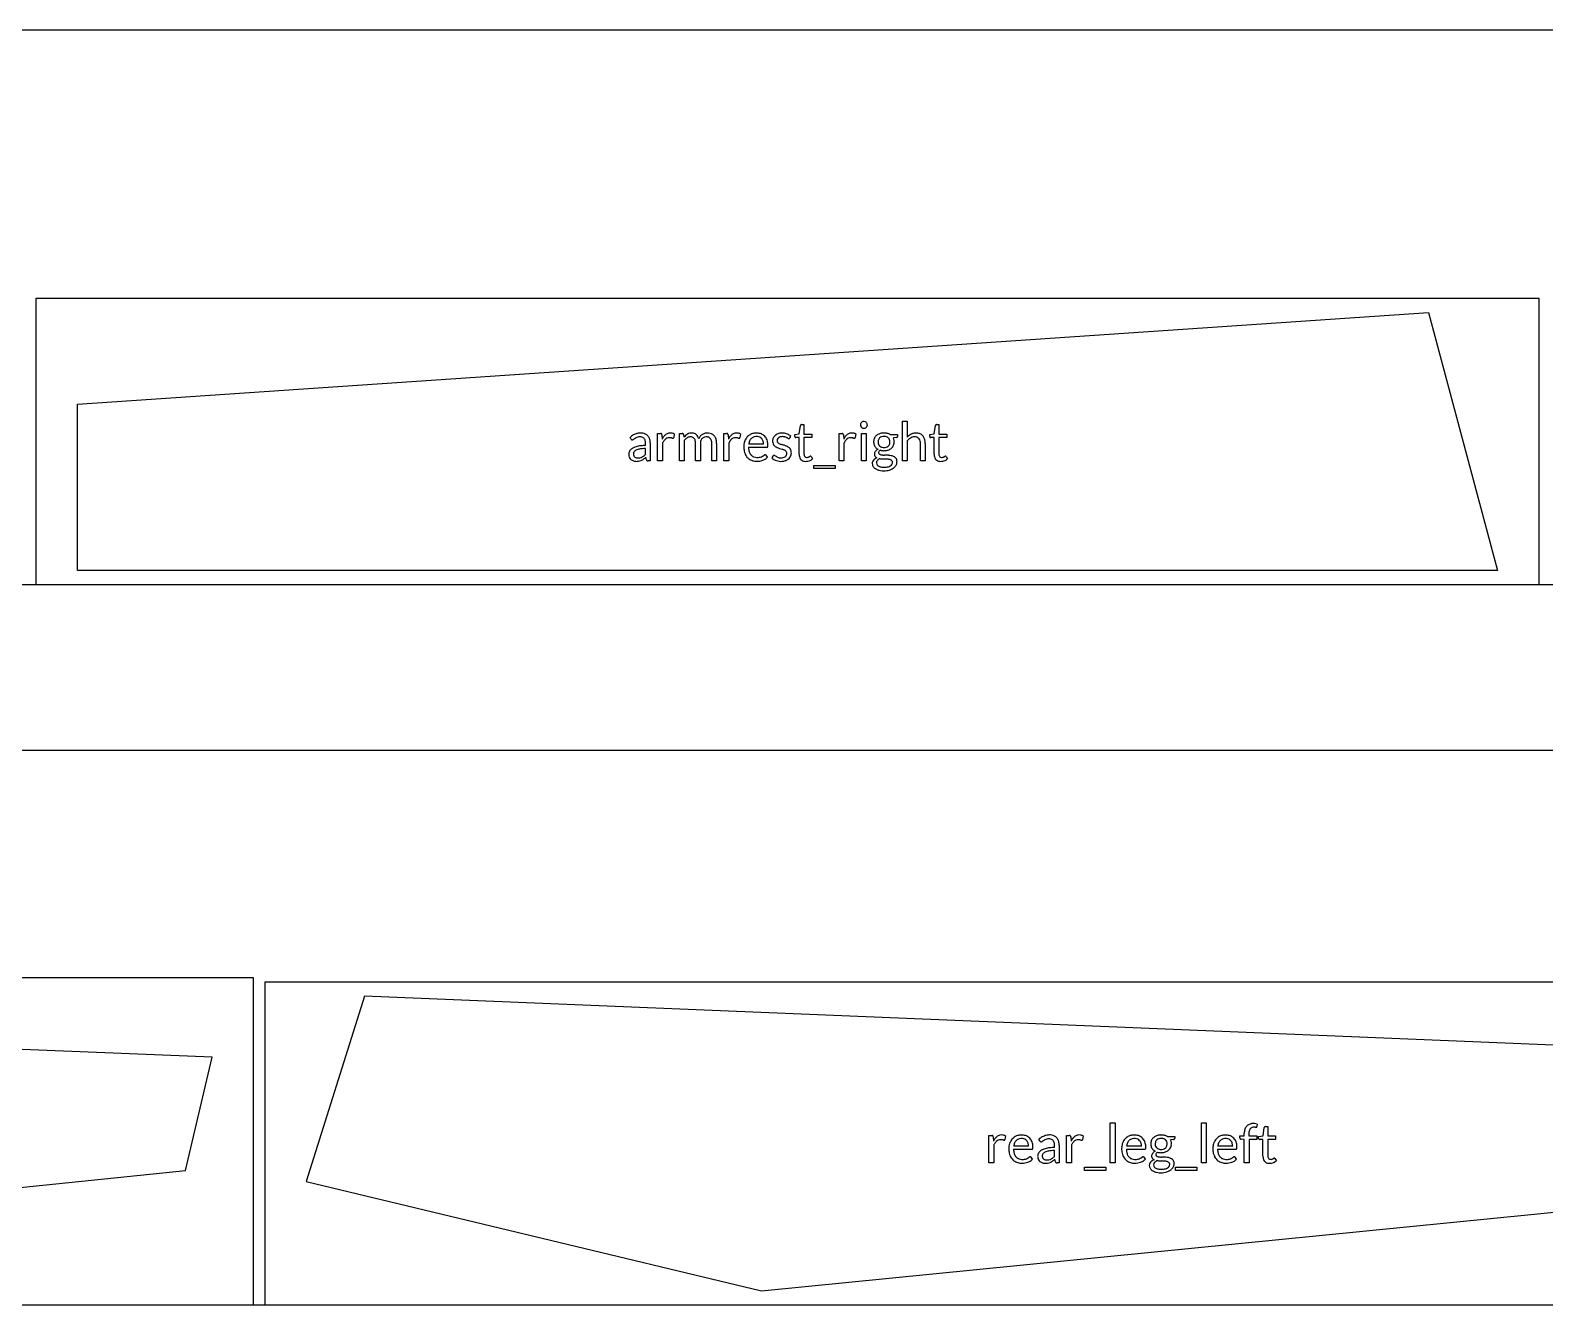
# Model space of a CAD drawing. Header units: millimetres. Extents: x 0 to 2400, y 0 to 460.
# Drawn here: x 1174 to 1721, y 0 to 460 of the extents above; entities that cross this region are included whole.
import ezdxf

# ---------------------------------------------------------------- set-up
doc = ezdxf.new("R2010")
doc.units = ezdxf.units.MM
for name, color, linetype in [('BLANK', 7, 'Continuous'), ('LABEL', 7, 'Continuous'), ('OUTLINE', 7, 'Continuous'), ('PLANK', 7, 'Continuous')]:
    doc.layers.add(name, color=color, linetype=linetype)

msp = doc.modelspace()

# ---------------------------------------------------------------- linework, layer by layer
at = {"layer": 'BLANK'}
for p, q in [((1176.15, 363.14), (1176.15, 260)), ((1718.75, 363.14), (1176.15, 363.14)), ((1718.75, 260), (1718.75, 363.14)), ((1176.15, 260), (1718.75, 260)), ((1254.77, 118.03), (629.38, 118.03)), ((1254.77, 0), (1254.77, 118.03)), ((1258.77, 116.4), (1258.77, 0)), ((1884.32, 116.4), (1258.77, 116.4)), ((629.38, 0), (1254.77, 0)), ((1258.77, 0), (1884.32, 0))]:
    msp.add_line(p, q, dxfattribs=at)
at = {"layer": 'LABEL'}
for p, q in [((1451.71, 314.29), (1452.11, 317.35)), ((1452.52, 317.68), (1453.39, 317.68)), ((1453.39, 317.68), (1453.39, 314.27)), ((1488.94, 304.57), (1488.94, 318.96)), ((1488.94, 318.96), (1490.68, 318.96)), ((1490.68, 318.96), (1490.68, 313.14)), ((1500.43, 314.29), (1500.83, 317.35)), ((1501.23, 317.68), (1502.11, 317.68)), ((1502.11, 317.68), (1502.11, 314.27)), ((1390.94, 312.51), (1390.62, 313.07)), ((1400.58, 304.57), (1400.58, 314.47)), ((1400.58, 314.47), (1401.58, 314.47)), ((1402.11, 313.99), (1402.23, 312.44)), ((1406.6, 314.29), (1406.37, 312.99)), ((1408.45, 304.57), (1408.45, 314.47)), ((1408.45, 314.47), (1409.49, 314.47)), ((1409.96, 314.11), (1410.09, 313.09)), ((1410.19, 311.95), (1410.19, 304.57)), ((1424.5, 304.57), (1424.5, 314.47)), ((1424.5, 314.47), (1425.49, 314.47)), ((1426.03, 313.99), (1426.15, 312.44)), ((1430.51, 314.29), (1430.29, 312.99)), ((1448.28, 312.84), (1448.67, 313.47)), ((1450.09, 314.09), (1451.71, 314.29)), ((1450.09, 313.39), (1450.09, 314.09)), ((1451.66, 313.01), (1450.46, 313.01)), ((1451.66, 306.95), (1451.66, 313.01)), ((1453.39, 314.27), (1456.23, 314.27)), ((1456.23, 313.01), (1453.39, 313.01)), ((1453.39, 313.01), (1453.39, 307.07)), ((1456.23, 314.27), (1456.23, 313.01)), ((1466.08, 304.57), (1466.08, 314.47)), ((1466.08, 314.47), (1467.07, 314.47)), ((1467.61, 313.99), (1467.73, 312.44)), ((1472.09, 314.29), (1471.87, 312.99)), ((1474.15, 304.57), (1474.15, 314.47)), ((1474.15, 314.47), (1475.88, 314.47)), ((1475.88, 314.47), (1475.88, 304.57)), ((1484.51, 314.08), (1487.2, 314.08)), ((1486.79, 313.02), (1485.66, 312.86)), ((1487.2, 314.08), (1487.2, 313.43)), ((1490.68, 311.86), (1490.68, 304.57)), ((1498.8, 314.09), (1500.43, 314.29)), ((1498.8, 313.39), (1498.8, 314.09)), ((1500.37, 313.01), (1499.18, 313.01)), ((1500.37, 306.95), (1500.37, 313.01)), ((1502.11, 314.27), (1504.94, 314.27)), ((1504.94, 313.01), (1502.11, 313.01)), ((1502.11, 313.01), (1502.11, 307.07)), ((1504.94, 314.27), (1504.94, 313.01)), ((1396.23, 310.13), (1396.23, 310.9)), ((1396.23, 306.96), (1396.23, 309.03)), ((1397.94, 310.9), (1397.94, 304.57)), ((1402.32, 310.87), (1402.32, 304.57)), ((1414.28, 304.57), (1414.28, 310.87)), ((1416.02, 310.87), (1416.02, 304.57)), ((1420.13, 304.57), (1420.13, 310.87)), ((1421.87, 310.87), (1421.87, 304.57)), ((1426.23, 310.87), (1426.23, 304.57)), ((1433.39, 309.51), (1439.97, 309.51)), ((1438.83, 310.6), (1433.44, 310.6)), ((1440.26, 305.96), (1439.78, 306.59)), ((1442.2, 306.28), (1441.79, 305.62)), ((1455.97, 306.14), (1456.48, 305.31)), ((1467.81, 310.87), (1467.81, 304.57)), ((1495.43, 304.57), (1495.43, 310.87)), ((1497.17, 310.87), (1497.17, 304.57)), ((1504.69, 306.14), (1505.19, 305.31)), ((1396.55, 304.98), (1396.36, 305.9)), ((1397.94, 304.57), (1397.17, 304.57)), ((1402.32, 304.57), (1400.58, 304.57)), ((1410.19, 304.57), (1408.45, 304.57)), ((1416.02, 304.57), (1414.28, 304.57)), ((1421.87, 304.57), (1420.13, 304.57)), ((1426.23, 304.57), (1424.5, 304.57)), ((1456.95, 301.79), (1456.95, 302.96)), ((1456.95, 302.96), (1464.65, 302.96)), ((1464.65, 301.79), (1456.95, 301.79)), ((1464.65, 302.96), (1464.65, 301.79)), ((1467.81, 304.57), (1466.08, 304.57)), ((1475.88, 304.57), (1474.15, 304.57)), ((1490.68, 304.57), (1488.94, 304.57)), ((1497.17, 304.57), (1495.43, 304.57)), ((1520.16, 51.2), (1520.16, 61.1)), ((1520.16, 61.1), (1521.15, 61.1)), ((1521.69, 60.62), (1521.81, 59.07)), ((1526.18, 60.92), (1525.95, 59.62)), ((1548.18, 51.2), (1548.18, 61.1)), ((1548.18, 61.1), (1549.17, 61.1)), ((1549.71, 60.62), (1549.83, 59.07)), ((1554.2, 60.92), (1553.97, 59.62)), ((1563.95, 51.2), (1563.95, 65.59)), ((1563.95, 65.59), (1565.68, 65.59)), ((1565.68, 65.59), (1565.68, 51.2)), ((1584.55, 60.7), (1587.24, 60.7)), ((1587.24, 60.7), (1587.24, 60.06)), ((1596.87, 51.2), (1596.87, 65.59)), ((1596.87, 65.59), (1598.61, 65.59)), ((1598.61, 65.59), (1598.61, 51.2)), ((1610.74, 60.19), (1610.74, 60.9)), ((1610.74, 60.9), (1612.31, 60.9)), ((1612.31, 60.9), (1612.31, 61.86)), ((1614, 61.81), (1614, 60.9)), ((1614, 60.9), (1616.86, 60.9)), ((1616.29, 64.07), (1615.99, 64.07)), ((1616.86, 60.9), (1616.86, 59.64)), ((1616.94, 65.21), (1616.9, 64.34)), ((1617.5, 60.71), (1619.12, 60.92)), ((1617.5, 60.02), (1617.5, 60.71)), ((1619.12, 60.92), (1619.53, 63.98)), ((1619.93, 64.31), (1620.81, 64.31)), ((1620.81, 64.31), (1620.81, 60.9)), ((1620.81, 60.9), (1623.64, 60.9)), ((1623.64, 60.9), (1623.64, 59.64)), ((1521.9, 57.5), (1521.9, 51.2)), ((1529.05, 56.14), (1535.63, 56.14)), ((1534.49, 57.23), (1529.11, 57.23)), ((1538.53, 59.14), (1538.22, 59.7)), ((1543.83, 56.76), (1543.83, 57.53)), ((1543.83, 53.59), (1543.83, 55.65)), ((1545.54, 57.53), (1545.54, 51.2)), ((1549.92, 57.5), (1549.92, 51.2)), ((1569.77, 56.14), (1576.35, 56.14)), ((1575.21, 57.23), (1569.83, 57.23)), ((1586.83, 59.65), (1585.7, 59.49)), ((1602.69, 56.14), (1609.28, 56.14)), ((1608.13, 57.23), (1602.75, 57.23)), ((1612.31, 59.61), (1611.21, 59.74)), ((1612.31, 51.2), (1612.31, 59.61)), ((1616.86, 59.64), (1614.05, 59.64)), ((1614.05, 59.64), (1614.05, 51.2)), ((1619.07, 59.64), (1617.87, 59.64)), ((1619.07, 53.58), (1619.07, 59.64)), ((1623.64, 59.64), (1620.81, 59.64)), ((1620.81, 59.64), (1620.81, 53.7)), ((1521.9, 51.2), (1520.16, 51.2)), ((1535.93, 52.59), (1535.44, 53.22)), ((1544.15, 51.61), (1543.96, 52.53)), ((1545.54, 51.2), (1544.77, 51.2)), ((1549.92, 51.2), (1548.18, 51.2)), ((1554.63, 48.41), (1554.63, 49.59)), ((1554.63, 49.59), (1562.32, 49.59)), ((1562.32, 49.59), (1562.32, 48.41)), ((1565.68, 51.2), (1563.95, 51.2)), ((1576.65, 52.59), (1576.16, 53.22)), ((1587.55, 48.41), (1587.55, 49.59)), ((1587.55, 49.59), (1595.25, 49.59)), ((1595.25, 49.59), (1595.25, 48.41)), ((1598.61, 51.2), (1596.87, 51.2)), ((1609.57, 52.59), (1609.08, 53.22)), ((1614.05, 51.2), (1612.31, 51.2)), ((1623.38, 52.77), (1623.89, 51.94)), ((1562.32, 48.41), (1554.63, 48.41)), ((1595.25, 48.41), (1587.55, 48.41))]:
    msp.add_line(p, q, dxfattribs=at)
for centre, radius, start, end in [((1452.49, 317.3), 0.38, 135.3799, 172.4054), ((1452.49, 317.3), 0.384, 98.7114, 135.3799), ((1452.51, 317.2), 0.485, 94.0039, 98.7114), ((1452.52, 317.11), 0.57, 90, 94.0039), ((1475, 317.58), 1.2, 162.7305, 197.3434), ((1475.07, 317.56), 1.28, 135.694, 162.7305), ((1475.06, 317.6), 1.27, 197.3434, 230.1944), ((1475.04, 317.59), 1.24, 107.7891, 135.694), ((1475.03, 317.63), 1.2, 61.2553, 107.7891), ((1474.98, 317.54), 1.3, 18.078, 61.2553), ((1475.11, 317.57), 1.16, 330.31, 0), ((1475.12, 317.58), 1.16, 8.8196, 18.078), ((1475.06, 317.57), 1.21, 360, 8.8196), ((1501.2, 317.3), 0.38, 135.3799, 172.4054), ((1501.21, 317.3), 0.384, 98.7114, 135.3799), ((1501.22, 317.2), 0.485, 94.0039, 98.7114), ((1501.23, 317.11), 0.57, 90, 94.0039), ((1394.89, 308.65), 6.14, 120.3343, 133.9584), ((1391.54, 312.86), 0.699, 209.7449, 222.6015), ((1391.57, 312.88), 0.733, 222.6015, 234.8658), ((1391.44, 312.71), 0.516, 234.8658, 279.3464), ((1391.38, 313.11), 0.924, 279.3464, 305.0738), ((1394.28, 309.69), 4.93, 103.4079, 120.3343), ((1397.82, 303.93), 10.29, 123.2486, 125.0738), ((1402.42, 296.92), 18.67, 122.2425, 123.2486), ((1394.42, 309.59), 3.69, 110.7727, 122.2425), ((1394.14, 310.34), 2.89, 96.1618, 110.7727), ((1394.43, 309.04), 5.6, 95.3375, 103.4079), ((1394.26, 309.24), 4, 85.982, 96.1618), ((1394.45, 308.82), 5.82, 87.5744, 95.3375), ((1394.41, 311.34), 1.89, 64.6152, 85.982), ((1394.53, 310.7), 3.94, 71.9055, 87.5744), ((1394.57, 311.69), 1.5, 40.5007, 64.6152), ((1394.29, 311.45), 1.87, 21.0375, 40.5007), ((1394.81, 311.56), 3.04, 51.7054, 71.9055), ((1393.6, 311.18), 2.62, 7.4379, 21.0375), ((1394.92, 311.7), 2.86, 31.3051, 51.7054), ((1394.21, 311.26), 3.7, 15.4632, 31.3051), ((1393.42, 311.05), 4.51, 6.8131, 15.4632), ((1392.21, 310.9), 5.74, 360, 6.8131), ((1401.58, 313.45), 1.01, 75.7093, 90), ((1401.75, 314.13), 0.314, 31.6608, 75.7093), ((1401.54, 314), 0.558, 15.0266, 31.6608), ((1400.71, 313.78), 1.42, 8.427, 15.0266), ((1407.33, 309.94), 5.68, 143.4406, 153.869), ((1406.18, 309.49), 4.09, 140.5057, 149.5807), ((1405.82, 311.07), 3.79, 127.875, 143.4406), ((1404.93, 310.52), 2.46, 125.4712, 140.5057), ((1405.15, 311.92), 2.71, 103.8603, 127.875), ((1404.7, 310.84), 2.08, 99.4881, 125.4712), ((1404.92, 309.56), 3.38, 83.3107, 99.4881), ((1405.24, 311.53), 3.11, 82.875, 103.8603), ((1405.12, 311.26), 1.66, 74.9428, 83.3107), ((1400.39, 293.69), 19.86, 74.2421, 74.9428), ((1405.32, 312.11), 2.53, 71.2325, 82.875), ((1406.54, 315.47), 2.77, 254.2421, 257.873), ((1406.06, 313.24), 0.492, 257.873, 278.1301), ((1405.31, 312.1), 2.54, 59.6209, 71.2325), ((1406.09, 313.02), 0.268, 278.1301, 316.7604), ((1406.01, 313.09), 0.382, 316.7604, 344.3578), ((1409.49, 313.91), 0.553, 65.3913, 90), ((1409.56, 314.06), 0.396, 31.4922, 65.3913), ((1409.45, 313.99), 0.517, 21.9699, 31.4922), ((1409.26, 313.92), 0.72, 15.124, 21.9699), ((1414.38, 309.6), 5.53, 132.3574, 140.9374), ((1413.61, 309.31), 4.31, 125.6751, 142.386), ((1413.85, 310.19), 4.74, 122.3376, 132.3574), ((1412.39, 311.01), 2.23, 93.9167, 125.6751), ((1412.74, 311.94), 2.67, 101.9763, 122.3376), ((1412.89, 311.24), 3.39, 85.8443, 101.9763), ((1412.41, 310.7), 2.54, 81.6843, 93.9167), ((1412.53, 311.5), 1.73, 63.8325, 81.6843), ((1412.94, 311.94), 2.69, 69.6627, 85.8443), ((1412.65, 311.74), 1.46, 39.3877, 63.8325), ((1412.33, 311.48), 1.87, 20.1969, 39.3877), ((1413.18, 312.58), 2, 48.0877, 69.6627), ((1411.52, 311.18), 2.74, 6.8993, 20.1969), ((1412.71, 312.05), 2.71, 29.3927, 48.0877), ((1411.73, 311.5), 3.83, 16.1013, 29.3927), ((1418.44, 311.41), 3.24, 140.7331, 159.1022), ((1418.28, 311.53), 3.04, 121.1593, 140.7331), ((1419.36, 310.87), 3.35, 168.0455, 180), ((1418.35, 311.09), 2.31, 150.7924, 168.0455), ((1418.02, 311.27), 1.94, 121.6876, 150.7924), ((1418.4, 311.35), 3.26, 100.7703, 121.1593), ((1418.13, 311.1), 2.13, 95.1643, 121.6876), ((1418.59, 310.34), 4.28, 85.1815, 100.7703), ((1418.17, 310.59), 2.65, 83.4084, 95.1643), ((1418.25, 311.24), 1.99, 67.8397, 83.4084), ((1418.65, 311.06), 3.56, 67.7615, 85.1815), ((1418.4, 311.63), 1.58, 42.6132, 67.8397), ((1418.18, 311.42), 1.88, 21.369, 42.6132), ((1417.5, 311.15), 2.61, 7.6169, 21.369), ((1418.97, 311.86), 2.7, 44.8831, 67.7615), ((1418.8, 311.69), 2.94, 20.736, 44.8831), ((1417.06, 311.03), 4.8, 5.8409, 20.736), ((1425.49, 313.45), 1.01, 75.7093, 90), ((1425.67, 314.13), 0.314, 31.6608, 75.7093), ((1425.46, 314), 0.558, 15.0266, 31.6608), ((1424.63, 313.78), 1.42, 8.427, 15.0266), ((1431.25, 309.94), 5.68, 143.4406, 153.869), ((1430.1, 309.49), 4.09, 140.5057, 149.5807), ((1429.73, 311.07), 3.79, 127.875, 143.4406), ((1428.84, 310.52), 2.46, 125.4712, 140.5057), ((1429.06, 311.92), 2.71, 103.8603, 127.875), ((1428.62, 310.84), 2.08, 99.4881, 125.4712), ((1428.83, 309.56), 3.38, 83.3107, 99.4881), ((1429.16, 311.53), 3.11, 82.875, 103.8603), ((1429.03, 311.26), 1.66, 74.9428, 83.3107), ((1424.31, 293.69), 19.86, 74.2421, 74.9428), ((1429.23, 312.11), 2.53, 71.2325, 82.875), ((1430.45, 315.47), 2.77, 254.2421, 257.873), ((1429.97, 313.24), 0.492, 257.873, 278.1301), ((1430, 313.02), 0.268, 278.1301, 316.7604), ((1429.23, 312.1), 2.54, 59.6209, 71.2325), ((1429.92, 313.09), 0.382, 316.7604, 344.3578), ((1437.1, 309.83), 5.43, 157.9284, 175.9299), ((1436.32, 310.15), 4.58, 139.6716, 157.9284), ((1435.96, 310.45), 4.12, 119.3829, 139.6716), ((1437.98, 309.98), 4.58, 157.2761, 172.2348), ((1436.23, 310.71), 2.68, 132.0485, 157.2761), ((1436.06, 310.28), 4.32, 103.1747, 119.3829), ((1436.01, 310.95), 2.36, 103.8142, 132.0485), ((1436.29, 309.3), 5.32, 90, 103.1747), ((1436.3, 309.79), 3.56, 84.9177, 103.8142), ((1436.29, 309.92), 4.7, 72.548, 90), ((1436.39, 310.78), 2.57, 65.0849, 84.9177), ((1436.57, 311.17), 2.13, 41.3478, 65.0849), ((1436.59, 310.9), 3.68, 50.3558, 72.548), ((1436.37, 310.99), 2.4, 16.0936, 41.3478), ((1435.02, 310.6), 3.81, 0, 16.0936), ((1436.63, 310.94), 3.63, 25.3052, 50.3558), ((1435.43, 310.37), 4.95, 6.7915, 25.3052), ((1444.87, 311.74), 2.82, 173.9779, 191.8811), ((1444.66, 311.76), 2.6, 147.0428, 173.9779), ((1444.88, 311.62), 2.87, 122.4927, 147.0428), ((1445.26, 311.01), 3.58, 100.0478, 122.4927), ((1444.97, 311.88), 1.27, 159.8713, 185.5644), ((1444.61, 311.85), 0.908, 185.5644, 220.8724), ((1444.96, 311.88), 1.26, 127.926, 159.8713), ((1445.43, 311.28), 2.03, 107.7158, 127.926), ((1445.59, 309.15), 5.48, 85.2551, 100.0478), ((1445.51, 311.06), 2.26, 94.4629, 107.7158), ((1445.63, 309.5), 3.83, 86.6076, 94.4629), ((1445.67, 310.28), 3.04, 74.0872, 86.6076), ((1445.66, 309.97), 4.65, 67.2943, 85.2551), ((1445.49, 309.62), 3.72, 63.8532, 74.0872), ((1442.19, 302.91), 11.2, 62.5397, 63.8532), ((1444.76, 307.85), 5.64, 59.9314, 62.5397), ((1445.91, 310.56), 4.01, 46.5208, 67.2943), ((1448, 313.45), 0.829, 239.9314, 262.0834), ((1447.93, 312.99), 0.373, 262.0834, 309.1737), ((1447.93, 313), 0.383, 309.1737, 321.8485), ((1447.83, 313.08), 0.509, 321.8485, 331.3895), ((1450.73, 313.39), 0.637, 180, 187.7824), ((1450.49, 313.36), 0.39, 187.7824, 200.4495), ((1450.4, 313.33), 0.3, 200.4495, 241.1386), ((1450.46, 313.44), 0.432, 241.1386, 270), ((1467.07, 313.45), 1.01, 75.7093, 90), ((1467.25, 314.13), 0.314, 31.6608, 75.7093), ((1467.04, 314), 0.558, 15.0266, 31.6608), ((1466.21, 313.78), 1.42, 8.427, 15.0266), ((1472.83, 309.94), 5.68, 143.4406, 153.869), ((1471.68, 309.49), 4.09, 140.5057, 149.5807), ((1471.31, 311.07), 3.79, 127.875, 143.4406), ((1470.42, 310.52), 2.46, 125.4712, 140.5057), ((1470.64, 311.92), 2.71, 103.8603, 127.875), ((1470.2, 310.84), 2.08, 99.4881, 125.4712), ((1470.41, 309.56), 3.38, 83.3107, 99.4881), ((1470.74, 311.53), 3.11, 82.875, 103.8603), ((1470.61, 311.26), 1.66, 74.9428, 83.3107), ((1465.89, 293.69), 19.86, 74.2421, 74.9428), ((1470.81, 312.11), 2.53, 71.2325, 82.875), ((1472.03, 315.47), 2.77, 254.2421, 257.873), ((1471.55, 313.24), 0.492, 257.873, 278.1301), ((1471.58, 313.02), 0.268, 278.1301, 316.7604), ((1470.81, 312.1), 2.54, 59.6209, 71.2325), ((1471.5, 313.09), 0.382, 316.7604, 344.3578), ((1475.03, 317.56), 1.22, 230.1944, 267.2084), ((1475.03, 317.57), 1.22, 267.2084, 304.177), ((1474.97, 317.66), 1.33, 304.177, 330.31), ((1482.05, 311.43), 3.52, 171.1875, 182.467), ((1481.44, 311.53), 2.9, 147.1312, 171.1875), ((1481.53, 311.47), 3.01, 123.9555, 147.1312), ((1481.87, 310.97), 3.61, 105.2721, 123.9555), ((1482.63, 311.41), 2.5, 166.69, 189.9684), ((1481.92, 311.58), 1.77, 134.2293, 166.69), ((1481.87, 311.63), 1.7, 105.3298, 134.2293), ((1482.26, 309.53), 5.11, 92.0004, 105.2721), ((1482.28, 310.13), 3.26, 90, 105.3298), ((1482.27, 309.12), 5.51, 80.2461, 92.0004), ((1482.28, 309.77), 3.61, 80.0502, 90), ((1482.56, 311.32), 2.04, 62.486, 80.0502), ((1482.55, 310.73), 3.88, 63.6084, 80.2461), ((1482.73, 311.65), 1.66, 34.2122, 62.486), ((1482.52, 311.51), 1.92, 9.6014, 34.2122), ((1482.7, 311.02), 3.55, 61.4397, 63.6084), ((1481.9, 311.41), 2.54, 344.4864, 9.6014), ((1482.74, 311.1), 3.46, 59.2159, 61.4397), ((1483.11, 311.53), 2.88, 7.8159, 27.613), ((1482.55, 311.45), 3.44, 351.1875, 7.8159), ((1486.58, 313.99), 0.991, 282.0948, 289.933), ((1486.74, 313.56), 0.533, 289.933, 304.439), ((1486.83, 313.42), 0.362, 304.439, 333.2474), ((1486.81, 313.43), 0.391, 333.2474, 360), ((1494.84, 309.22), 5.72, 127.7867, 136.7098), ((1494.85, 308.14), 5.59, 135.0713, 138.2572), ((1494.46, 308.52), 5.04, 131.5401, 135.0713), ((1494.26, 308.75), 4.74, 121.0669, 131.5401), ((1494.44, 309.73), 5.07, 117.7137, 127.7867), ((1493.35, 310.26), 2.98, 104.4468, 121.0669), ((1493.67, 311.19), 3.42, 98.9996, 117.7137), ((1493.37, 310.18), 3.06, 91.6711, 104.4468), ((1493.85, 310.05), 4.58, 84.9709, 98.9996), ((1493.36, 310.45), 2.79, 77.6533, 91.6711), ((1493.55, 311.33), 1.89, 58.9297, 77.6533), ((1493.95, 311.13), 3.49, 66.7972, 84.9709), ((1493.72, 311.61), 1.57, 36.4164, 58.9297), ((1493.32, 311.31), 2.07, 12.2549, 36.4164), ((1494.26, 311.85), 2.7, 43.456, 66.7972), ((1491.31, 310.87), 4.12, 360, 12.2549), ((1494.04, 311.64), 3.01, 21.9688, 43.456), ((1492.52, 311.03), 4.65, 7.9768, 21.9688), ((1491.82, 310.93), 5.35, 3.6633, 7.9768), ((1499.44, 313.39), 0.637, 180, 187.7824), ((1499.2, 313.36), 0.39, 187.7824, 200.4495), ((1499.11, 313.33), 0.3, 200.4495, 241.1386), ((1499.18, 313.44), 0.432, 241.1386, 270), ((1393.21, 306.98), 3.06, 175.09, 184.9937), ((1392.17, 307.07), 2.02, 160.1679, 175.09), ((1392.97, 306.96), 2.82, 184.9937, 200.3909), ((1392.38, 307), 2.25, 143.5659, 160.1679), ((1392.68, 306.78), 2.61, 129.276, 143.5659), ((1393.42, 305.87), 3.79, 113.9866, 129.276), ((1393.16, 307.11), 1.34, 166.7441, 180.9376), ((1393.78, 307.12), 1.96, 180.9376, 190.6698), ((1393.01, 307.14), 1.2, 141.5105, 166.7441), ((1393.19, 307.01), 1.37, 190.6698, 218.5664), ((1394.94, 302.46), 7.52, 106.2525, 113.9866), ((1393.4, 306.84), 1.68, 123.4585, 141.5105), ((1393.12, 306.95), 1.27, 218.5664, 248.5523), ((1394.02, 305.89), 2.82, 109.0096, 123.4585), ((1395.62, 300.13), 9.95, 96.3634, 106.2525), ((1395.29, 302.22), 6.71, 102.9074, 109.0096), ((1395.87, 299.69), 9.3, 95.33, 102.9074), ((1396.69, 290.55), 19.58, 91.3322, 96.3634), ((1393.4, 309.18), 3.55, 289.8269, 305.6426), ((1396.89, 288.69), 20.35, 91.8626, 95.33), ((1392.89, 309.9), 4.45, 305.6426, 312.1831), ((1391.68, 311.23), 6.24, 312.1831, 316.8476), ((1391.43, 310.9), 4.8, 360, 7.4379), ((1407.96, 308.57), 6.09, 154.2139, 157.816), ((1406.74, 309.16), 4.73, 149.5807, 154.2139), ((1408.98, 310.87), 5.3, 360, 6.8993), ((1415.39, 310.87), 4.74, 0, 7.6169), ((1416, 310.92), 5.87, 2.6809, 5.8409), ((1414.95, 310.87), 6.91, 360, 2.6809), ((1431.87, 308.57), 6.09, 154.2139, 157.816), ((1430.65, 309.16), 4.73, 149.5807, 154.2139), ((1439.28, 309.68), 7.61, 175.9299, 188.8204), ((1437.5, 309.4), 5.81, 188.8204, 207.2012), ((1436.03, 308.65), 4.17, 207.2012, 232.6344), ((1440.85, 309.67), 7.46, 181.1935, 185.3548), ((1438.81, 309.48), 5.42, 185.3548, 191.087), ((1437.79, 309.28), 4.38, 191.087, 205.6262), ((1436.4, 308.61), 2.83, 205.6262, 227.944), ((1436.2, 308.39), 2.54, 227.944, 250.7321), ((1435.8, 311.76), 6.1, 287.7232, 294.9561), ((1436.18, 310.96), 5.21, 294.9561, 303.4078), ((1439.88, 305.35), 1.51, 118.7949, 123.4078), ((1439.58, 305.9), 0.884, 110.9427, 118.7949), ((1439.44, 306.25), 0.506, 78.2973, 110.9427), ((1439.47, 306.38), 0.375, 35.2176, 78.2973), ((1439.97, 310.09), 0.581, 270, 290.9863), ((1440.09, 309.8), 0.261, 290.9863, 335.7723), ((1439.8, 309.93), 0.575, 335.7723, 352.0725), ((1433.21, 310.11), 7.19, 3.009, 6.7915), ((1438.17, 310.15), 2.22, 352.0725, 356.3218), ((1436.33, 310.27), 4.06, 356.3218, 3.009), ((1444.24, 311.61), 2.18, 191.8811, 214.8899), ((1442.82, 305.9), 0.726, 135.0233, 148.3925), ((1442.6, 306.11), 0.425, 112.3801, 135.0233), ((1442.64, 306.02), 0.521, 77.9654, 112.3801), ((1444.35, 311.68), 2.31, 214.8899, 234.1994), ((1442.58, 305.76), 0.794, 55.008, 77.9654), ((1445.1, 312.72), 3.6, 234.1994, 246.656), ((1446.39, 311.19), 5.84, 235.008, 241.4006), ((1447.9, 319.2), 10.65, 246.656, 252.0522), ((1445.11, 312.28), 1.57, 220.8724, 230.6546), ((1445.42, 312.66), 2.05, 230.6546, 238.1298), ((1445.96, 313.52), 3.08, 238.1298, 248.1974), ((1462.84, 365.33), 59.14, 252.0522, 253.0245), ((1447.29, 316.86), 6.67, 248.1974, 252.8544), ((1427.86, 253.89), 59.23, 72.2526, 72.8544), ((1443.91, 303.31), 5.7, 68.5445, 73.0245), ((1439.96, 291.67), 19.56, 70.4298, 72.2526), ((1444.52, 304.87), 4.03, 62.2096, 68.5445), ((1445.36, 306.46), 2.23, 52.6201, 62.2096), ((1440.55, 293.33), 17.8, 68.8182, 70.4298), ((1445.71, 307.27), 1.5, 305.1887, 326.8916), ((1445.74, 306.96), 1.6, 39.2894, 52.6201), ((1445.73, 307.26), 1.47, 326.8916, 348.9485), ((1445.14, 305.19), 5.08, 63.178, 68.8182), ((1446.25, 307.38), 0.944, 7.6136, 39.2894), ((1445.57, 307.29), 1.63, 348.9485, 7.6136), ((1445.83, 306.55), 3.56, 53.705, 63.178), ((1445.98, 307.44), 2.83, 308.5161, 338.7634), ((1446.58, 307.58), 2.28, 38.991, 53.705), ((1446.72, 307.68), 2.11, 22.2394, 38.991), ((1445.64, 307.57), 3.2, 338.7634, 5.673), ((1446.7, 307.68), 2.13, 5.673, 22.2394), ((1455.73, 306.95), 4.08, 180, 191.9788), ((1453.91, 306.57), 2.21, 191.9788, 213.8749), ((1455.3, 307.07), 1.91, 180, 196.8201), ((1454.36, 306.79), 0.922, 196.8201, 230.7928), ((1453.69, 308.85), 3.21, 297.0677, 302.9052), ((1443.89, 324.01), 21.26, 302.9052, 303.4674), ((1455.73, 306.09), 0.217, 72.2161, 123.4674), ((1455.72, 306.06), 0.254, 45.2049, 72.2161), ((1455.5, 305.84), 0.566, 32.9052, 45.2049), ((1473.45, 308.57), 6.09, 154.2139, 157.816), ((1472.23, 309.16), 4.73, 149.5807, 154.2139), ((1481.79, 311.42), 3.26, 182.467, 194.6568), ((1481.31, 311.3), 2.76, 194.6568, 219.4945), ((1480.37, 307.04), 1.53, 152.2161, 174.6633), ((1480.45, 307.03), 1.62, 174.6633, 195.9031), ((1480.06, 306.92), 1.21, 195.9031, 226.0768), ((1480.87, 306.77), 2.11, 136.2869, 152.2161), ((1481.68, 311.6), 3.24, 219.4945, 240.7512), ((1481.25, 306.42), 2.62, 123.4533, 136.2869), ((1481.26, 306.4), 2.64, 119.7888, 123.4533), ((1481.44, 306.08), 3.01, 116.5651, 119.7888), ((1482.09, 311.31), 1.95, 189.9684, 212.745), ((1481.07, 307.54), 0.724, 151.4558, 187.0609), ((1480.92, 307.52), 0.579, 187.0609, 230.8106), ((1481.42, 307.35), 1.13, 132.0154, 151.4558), ((1481.88, 311.18), 1.7, 212.745, 238.6713), ((1481.13, 307.78), 0.914, 230.8106, 244.8049), ((1482.15, 306.55), 2.21, 122.0054, 132.0154), ((1481.63, 308.83), 2.07, 244.8049, 251.0088), ((1481.78, 309.28), 2.55, 251.0088, 261.5602), ((1482.17, 312.85), 4.59, 254.8989, 261.0214), ((1482.06, 311.47), 2.04, 238.6713, 257.4812), ((1482.65, 315.11), 8.44, 261.5602, 264.7582), ((1482.26, 313.41), 5.16, 261.0214, 266.4754), ((1482.28, 312.49), 3.08, 257.4812, 270), ((1482.75, 316.27), 9.61, 264.7582, 268.2406), ((1482.28, 313.74), 5.48, 266.4754, 279.81), ((1482.28, 312.55), 3.14, 270, 284.2537), ((1481.62, 279.46), 27.22, 87.0114, 88.2406), ((1481.8, 282.85), 23.83, 84.7969, 87.0114), ((1482.59, 311.36), 1.92, 284.2537, 307.4138), ((1482.56, 312.11), 3.83, 279.81, 298.8108), ((1482.73, 311.18), 1.69, 307.4138, 344.4864), ((1483.01, 296.11), 10.51, 79.7778, 84.7969), ((1482.89, 311.51), 3.15, 298.8108, 324.0175), ((1484.08, 302.04), 4.49, 71.7395, 79.7778), ((1483.08, 311.37), 2.91, 324.0175, 351.1875), ((1484.59, 303.61), 2.83, 59.0362, 71.7395), ((1490.87, 310.87), 6.3, 360, 3.6633), ((1504.44, 306.95), 4.08, 180, 191.9788), ((1502.62, 306.57), 2.21, 191.9788, 213.8749), ((1504.01, 307.07), 1.91, 180, 196.8201), ((1503.07, 306.79), 0.922, 196.8201, 230.7928), ((1502.4, 308.85), 3.21, 297.0677, 302.9052), ((1492.6, 324.01), 21.26, 302.9052, 303.4674), ((1504.44, 306.09), 0.217, 72.2161, 123.4674), ((1504.43, 306.06), 0.254, 45.2049, 72.2161), ((1504.21, 305.84), 0.566, 32.9052, 45.2049), ((1392.49, 306.78), 2.31, 200.3909, 219.1313), ((1392.43, 306.74), 2.23, 219.1313, 248.7928), ((1392.89, 307.92), 3.5, 248.7928, 267.9656), ((1393.3, 307.42), 1.77, 248.5523, 264.9498), ((1392.95, 309.56), 5.15, 267.9656, 278.4157), ((1393.46, 309.26), 3.62, 264.9498, 273.0211), ((1393.48, 308.98), 3.34, 273.0211, 289.8269), ((1393.1, 308.52), 4.09, 278.4157, 291.5447), ((1393.11, 308.5), 4.07, 291.5447, 306.4975), ((1388.91, 314.18), 11.14, 306.4975, 311.9872), ((1397.28, 305.12), 0.739, 190.8855, 206.8081), ((1396.9, 304.93), 0.312, 206.8081, 243.4349), ((1397.06, 305.24), 0.661, 243.4349, 261.6471), ((1397.17, 306.02), 1.45, 261.6471, 270), ((1436.04, 308.66), 4.17, 232.6344, 253.6785), ((1436.39, 309.84), 5.41, 253.6785, 270), ((1436.5, 309.25), 3.45, 250.7321, 267.6056), ((1436.56, 310.71), 4.9, 267.6056, 275.3091), ((1436.39, 310.9), 6.46, 270, 279.6977), ((1436.74, 308.85), 3.04, 275.3091, 287.7232), ((1436.44, 310.58), 6.14, 279.6977, 289.8954), ((1436.79, 309.61), 5.11, 289.8954, 297.4002), ((1437.29, 308.65), 4.03, 297.4002, 306.9235), ((1437.7, 308.11), 3.35, 306.9235, 313.4918), ((1437.83, 307.96), 3.15, 313.4918, 320.4774), ((1444.7, 308.85), 4.35, 228.0128, 240.5551), ((1445.09, 309.54), 5.15, 240.5551, 251.1654), ((1444.94, 309.11), 4.68, 251.1654, 264.1907), ((1445.46, 309.5), 3.91, 241.4006, 250.9308), ((1444.92, 307.91), 2.23, 250.9308, 263.8047), ((1445.09, 310.59), 6.18, 264.1907, 274.0856), ((1445.18, 310.32), 4.66, 263.8047, 270), ((1445.18, 308.84), 3.18, 270, 283.2562), ((1445.19, 309.23), 4.81, 274.0856, 288.3161), ((1445.47, 307.6), 1.9, 283.2562, 305.1887), ((1445.64, 307.86), 3.37, 288.3161, 308.5161), ((1453.65, 306.39), 1.9, 213.8749, 236.4897), ((1453.83, 306.67), 2.23, 236.4897, 255.7855), ((1454.05, 307.52), 3.11, 255.7855, 269.3963), ((1454.42, 306.87), 1.03, 230.7928, 262.1199), ((1454.06, 308.28), 3.87, 269.3963, 280.3613), ((1454.49, 307.32), 1.48, 262.1199, 284.1115), ((1454.07, 308.21), 3.8, 280.3613, 295.0809), ((1454.5, 307.28), 1.44, 284.1115, 297.0677), ((1454.37, 307.58), 3.1, 295.0809, 313.0694), ((1479.98, 303.63), 1.97, 167.8777, 195.1595), ((1479.8, 303.67), 1.78, 137.8624, 167.8777), ((1480.09, 303.66), 2.08, 195.1595, 225.3344), ((1480.41, 303.12), 2.61, 121.0989, 137.8624), ((1480.96, 304.55), 3.33, 225.3344, 244.469), ((1481.2, 301.81), 4.13, 110.4804, 121.0989), ((1480.58, 307.46), 1.95, 226.0768, 245.0561), ((1481.62, 305.92), 4.85, 244.469, 256.9272), ((1480.87, 303.86), 1.33, 137.6898, 180.7508), ((1480.79, 303.86), 1.25, 180.7508, 226.3705), ((1481.68, 303.12), 2.43, 124.5179, 137.6898), ((1481.11, 304.2), 1.71, 226.3705, 244.2161), ((1482.28, 302.24), 3.49, 115.3462, 124.5179), ((1481.8, 305.63), 3.3, 244.2161, 253.525), ((1482.16, 308.23), 7.22, 256.9272, 265.3158), ((1482.2, 314.06), 8.77, 260.7274, 264.0343), ((1482.05, 306.47), 4.18, 253.525, 263.9845), ((1482.37, 315.69), 10.41, 264.0343, 266.8202), ((1482.34, 310.41), 9.41, 265.3158, 272.2884), ((1482.37, 309.56), 7.28, 263.9845, 270), ((1485.08, 364.42), 59.21, 266.8202, 267.5624), ((1482.37, 309.21), 6.94, 270, 276.3885), ((1481.8, 287.48), 17.79, 85.0927, 87.5624), ((1482.46, 307.21), 6.21, 272.2884, 282.8439), ((1482.66, 306.6), 4.31, 276.3885, 286.6618), ((1482.24, 292.52), 12.73, 83.0382, 85.0927), ((1483.22, 300.53), 4.67, 77.4347, 83.0382), ((1482.6, 306.63), 5.61, 282.8439, 292.6228), ((1482.97, 305.57), 3.23, 286.6618, 299.692), ((1483.45, 301.57), 3.6, 70.2237, 77.4347), ((1483.72, 304.26), 1.73, 299.692, 323.8193), ((1484.22, 303.73), 1.31, 50.5377, 70.2237), ((1483.06, 305.53), 4.41, 292.6228, 305.0293), ((1484.49, 304.05), 0.887, 30.464, 50.5377), ((1484, 304.05), 1.37, 323.8193, 345.2303), ((1484.55, 304.09), 0.817, 8.7147, 30.464), ((1484.12, 304.02), 1.25, 345.2303, 8.7147), ((1483.45, 304.97), 3.73, 305.0293, 323.6196), ((1485.02, 304.33), 2, 38.5119, 59.0362), ((1484.28, 304.35), 2.7, 323.6196, 349.1354), ((1485.27, 304.52), 1.69, 14.2725, 38.5119), ((1484.59, 304.35), 2.38, 1.0528, 14.2725), ((1484.33, 304.34), 2.65, 349.1354, 1.0528), ((1502.36, 306.39), 1.9, 213.8749, 236.4897), ((1502.55, 306.67), 2.23, 236.4897, 255.7855), ((1502.76, 307.52), 3.11, 255.7855, 269.3963), ((1503.14, 306.87), 1.03, 230.7928, 262.1199), ((1502.77, 308.28), 3.87, 269.3963, 280.3613), ((1503.2, 307.32), 1.48, 262.1199, 284.1115), ((1502.78, 308.21), 3.8, 280.3613, 295.0809), ((1503.21, 307.28), 1.44, 284.1115, 297.0677), ((1503.08, 307.58), 3.1, 295.0809, 313.0694), ((1521.15, 60.08), 1.01, 75.7093, 90), ((1521.33, 60.76), 0.314, 31.6608, 75.7093), ((1521.12, 60.63), 0.558, 15.0266, 31.6608), ((1520.29, 60.41), 1.42, 8.427, 15.0266), ((1525.39, 57.7), 3.79, 127.875, 143.4406), ((1524.73, 58.55), 2.71, 103.8603, 127.875), ((1524.82, 58.16), 3.11, 82.875, 103.8603), ((1524.89, 58.74), 2.53, 71.2325, 82.875), ((1524.89, 58.73), 2.54, 59.6209, 71.2325), ((1531.62, 57.08), 4.12, 119.3829, 139.6716), ((1531.72, 56.91), 4.32, 103.1747, 119.3829), ((1531.95, 55.93), 5.32, 90, 103.1747), ((1531.95, 56.55), 4.7, 72.548, 90), ((1532.26, 57.52), 3.68, 50.3558, 72.548), ((1532.29, 57.56), 3.63, 25.3052, 50.3558), ((1542.48, 55.28), 6.14, 120.3343, 133.9584), ((1541.87, 56.32), 4.93, 103.4079, 120.3343), ((1542.03, 55.67), 5.6, 95.3375, 103.4079), ((1542.05, 55.45), 5.82, 87.5744, 95.3375), ((1542.13, 57.33), 3.94, 71.9055, 87.5744), ((1542.41, 58.18), 3.04, 51.7054, 71.9055), ((1542.52, 58.33), 2.86, 31.3051, 51.7054), ((1549.17, 60.08), 1.01, 75.7093, 90), ((1549.35, 60.76), 0.314, 31.6608, 75.7093), ((1549.14, 60.63), 0.558, 15.0266, 31.6608), ((1548.31, 60.41), 1.42, 8.427, 15.0266), ((1553.41, 57.7), 3.79, 127.875, 143.4406), ((1552.75, 58.55), 2.71, 103.8603, 127.875), ((1552.84, 58.16), 3.11, 82.875, 103.8603), ((1552.91, 58.74), 2.53, 71.2325, 82.875), ((1552.91, 58.73), 2.54, 59.6209, 71.2325), ((1572.34, 57.08), 4.12, 119.3829, 139.6716), ((1572.44, 56.91), 4.32, 103.1747, 119.3829), ((1572.67, 55.93), 5.32, 90, 103.1747), ((1572.67, 56.55), 4.7, 72.548, 90), ((1572.98, 57.52), 3.68, 50.3558, 72.548), ((1573.01, 57.56), 3.63, 25.3052, 50.3558), ((1581.57, 58.09), 3.01, 123.9555, 147.1312), ((1581.9, 57.6), 3.61, 105.2721, 123.9555), ((1582.3, 56.16), 5.11, 92.0004, 105.2721), ((1582.31, 55.75), 5.51, 80.2461, 92.0004), ((1582.59, 57.36), 3.88, 63.6084, 80.2461), ((1582.74, 57.65), 3.55, 61.4397, 63.6084), ((1582.78, 57.73), 3.46, 59.2159, 61.4397), ((1605.27, 57.08), 4.12, 119.3829, 139.6716), ((1605.36, 56.91), 4.32, 103.1747, 119.3829), ((1605.59, 55.93), 5.32, 90, 103.1747), ((1605.59, 56.55), 4.7, 72.548, 90), ((1605.9, 57.52), 3.68, 50.3558, 72.548), ((1605.93, 57.56), 3.63, 25.3052, 50.3558), ((1611.19, 60.19), 0.444, 180, 201.9106), ((1617.32, 61.86), 5.02, 165.4676, 180), ((1615.46, 62.34), 3.1, 142.125, 165.4676), ((1615.2, 62.54), 2.77, 118.5093, 142.125), ((1615.53, 61.94), 3.45, 99.4623, 118.5093), ((1618.19, 61.86), 4.2, 174.5626, 177.6198), ((1619.39, 61.81), 5.39, 177.6198, 180), ((1617.16, 61.96), 3.16, 162.265, 174.5626), ((1615.72, 62.42), 1.64, 138.8663, 162.265), ((1615.6, 62.52), 1.48, 107.0624, 138.8663), ((1615.71, 60.87), 4.54, 86.8272, 99.4623), ((1615.99, 61.25), 2.82, 90, 107.0624), ((1615.76, 61.8), 3.61, 70.9744, 86.8272), ((1616.29, 68.09), 4.02, 270, 273.1556), ((1616.45, 65.23), 1.16, 273.1556, 284.0362), ((1616.68, 64.3), 0.198, 284.0362, 327.9829), ((1616.59, 64.35), 0.307, 327.9829, 357.1376), ((1619.9, 63.93), 0.38, 135.3799, 172.4054), ((1619.9, 63.92), 0.384, 98.7114, 135.3799), ((1619.92, 63.82), 0.485, 94.0039, 98.7114), ((1619.93, 63.74), 0.57, 90, 94.0039), ((1526.91, 56.57), 5.68, 143.4406, 153.869), ((1527.54, 55.2), 6.09, 154.2139, 157.816), ((1526.31, 55.79), 4.73, 149.5807, 154.2139), ((1525.76, 56.11), 4.09, 140.5057, 149.5807), ((1524.5, 57.15), 2.46, 125.4712, 140.5057), ((1524.28, 57.46), 2.08, 99.4881, 125.4712), ((1524.5, 56.19), 3.38, 83.3107, 99.4881), ((1524.7, 57.89), 1.66, 74.9428, 83.3107), ((1519.97, 40.32), 19.86, 74.2421, 74.9428), ((1526.11, 62.1), 2.77, 254.2421, 257.873), ((1525.63, 59.87), 0.492, 257.873, 278.1301), ((1525.67, 59.64), 0.268, 278.1301, 316.7604), ((1525.58, 59.72), 0.382, 316.7604, 344.3578), ((1534.94, 56.31), 7.61, 175.9299, 188.8204), ((1532.76, 56.46), 5.43, 157.9284, 175.9299), ((1533.16, 56.03), 5.81, 188.8204, 207.2012), ((1531.98, 56.78), 4.58, 139.6716, 157.9284), ((1536.51, 56.3), 7.46, 181.1935, 185.3548), ((1534.47, 56.11), 5.42, 185.3548, 191.087), ((1533.64, 56.61), 4.58, 157.2761, 172.2348), ((1533.45, 55.91), 4.38, 191.087, 205.6262), ((1531.9, 57.34), 2.68, 132.0485, 157.2761), ((1531.68, 57.58), 2.36, 103.8142, 132.0485), ((1531.96, 56.41), 3.56, 84.9177, 103.8142), ((1532.05, 57.4), 2.57, 65.0849, 84.9177), ((1532.23, 57.79), 2.13, 41.3478, 65.0849), ((1532.03, 57.62), 2.4, 16.0936, 41.3478), ((1530.68, 57.23), 3.81, 360, 16.0936), ((1531.1, 57), 4.95, 6.7915, 25.3052), ((1535.63, 56.72), 0.581, 270, 290.9863), ((1535.75, 56.42), 0.261, 290.9863, 335.7723), ((1535.46, 56.55), 0.575, 335.7723, 352.0725), ((1528.87, 56.73), 7.19, 3.009, 6.7915), ((1533.83, 56.78), 2.22, 352.0725, 356.3218), ((1531.99, 56.9), 4.06, 356.3218, 3.009), ((1539.98, 53.62), 2.25, 143.5659, 160.1679), ((1540.28, 53.41), 2.61, 129.276, 143.5659), ((1539.14, 59.49), 0.699, 209.7449, 222.6015), ((1541.02, 52.5), 3.79, 113.9866, 129.276), ((1539.17, 59.51), 0.733, 222.6015, 234.8658), ((1539.04, 59.33), 0.516, 234.8658, 279.3464), ((1538.98, 59.74), 0.924, 279.3464, 305.0738), ((1542.54, 49.09), 7.52, 106.2525, 113.9866), ((1545.42, 50.56), 10.29, 123.2486, 125.0738), ((1540.99, 53.47), 1.68, 123.4585, 141.5105), ((1550.02, 43.55), 18.67, 122.2425, 123.2486), ((1542.02, 56.22), 3.69, 110.7727, 122.2425), ((1541.62, 52.52), 2.82, 109.0096, 123.4585), ((1543.22, 46.76), 9.95, 96.3634, 106.2525), ((1542.88, 48.85), 6.71, 102.9074, 109.0096), ((1541.74, 56.97), 2.89, 96.1618, 110.7727), ((1543.46, 46.32), 9.3, 95.33, 102.9074), ((1541.86, 55.87), 4, 85.982, 96.1618), ((1544.28, 37.18), 19.58, 91.3322, 96.3634), ((1542, 57.97), 1.89, 64.6152, 85.982), ((1544.49, 35.32), 20.35, 91.8626, 95.33), ((1542.17, 58.32), 1.5, 40.5007, 64.6152), ((1541.89, 58.08), 1.87, 21.0375, 40.5007), ((1541.2, 57.81), 2.62, 7.4379, 21.0375), ((1539.03, 57.53), 4.8, 0, 7.4379), ((1541.8, 57.89), 3.7, 15.4632, 31.3051), ((1541.02, 57.67), 4.51, 6.8131, 15.4632), ((1539.8, 57.53), 5.74, 0, 6.8131), ((1554.93, 56.57), 5.68, 143.4406, 153.869), ((1555.56, 55.2), 6.09, 154.2139, 157.816), ((1554.33, 55.79), 4.73, 149.5807, 154.2139), ((1553.78, 56.11), 4.09, 140.5057, 149.5807), ((1552.52, 57.15), 2.46, 125.4712, 140.5057), ((1552.3, 57.46), 2.08, 99.4881, 125.4712), ((1552.51, 56.19), 3.38, 83.3107, 99.4881), ((1552.71, 57.89), 1.66, 74.9428, 83.3107), ((1547.99, 40.32), 19.86, 74.2421, 74.9428), ((1554.13, 62.1), 2.77, 254.2421, 257.873), ((1553.65, 59.87), 0.492, 257.873, 278.1301), ((1553.69, 59.64), 0.268, 278.1301, 316.7604), ((1553.6, 59.72), 0.382, 316.7604, 344.3578), ((1575.66, 56.31), 7.61, 175.9299, 188.8204), ((1573.48, 56.46), 5.43, 157.9284, 175.9299), ((1573.88, 56.03), 5.81, 188.8204, 207.2012), ((1572.7, 56.78), 4.58, 139.6716, 157.9284), ((1577.23, 56.3), 7.46, 181.1935, 185.3548), ((1575.19, 56.11), 5.42, 185.3548, 191.087), ((1574.36, 56.61), 4.58, 157.2761, 172.2348), ((1574.17, 55.91), 4.38, 191.087, 205.6262), ((1572.62, 57.34), 2.68, 132.0485, 157.2761), ((1572.4, 57.58), 2.36, 103.8142, 132.0485), ((1572.68, 56.41), 3.56, 84.9177, 103.8142), ((1572.77, 57.4), 2.57, 65.0849, 84.9177), ((1572.95, 57.79), 2.13, 41.3478, 65.0849), ((1572.75, 57.62), 2.4, 16.0936, 41.3478), ((1571.4, 57.23), 3.81, 0, 16.0936), ((1571.82, 57), 4.95, 6.7915, 25.3052), ((1576.35, 56.72), 0.581, 270, 290.9863), ((1576.47, 56.42), 0.261, 290.9863, 335.7723), ((1576.18, 56.55), 0.575, 335.7723, 352.0725), ((1569.59, 56.73), 7.19, 3.009, 6.7915), ((1574.55, 56.78), 2.22, 352.0725, 356.3218), ((1572.71, 56.9), 4.06, 356.3218, 3.009), ((1582.09, 58.06), 3.52, 171.1875, 182.467), ((1581.83, 58.05), 3.26, 182.467, 194.6568), ((1581.47, 58.16), 2.9, 147.1312, 171.1875), ((1581.35, 57.92), 2.76, 194.6568, 219.4945), ((1580.91, 53.4), 2.11, 136.2869, 152.2161), ((1581.72, 58.23), 3.24, 219.4945, 240.7512), ((1581.28, 53.05), 2.62, 123.4533, 136.2869), ((1581.3, 53.02), 2.64, 119.7888, 123.4533), ((1581.48, 52.71), 3.01, 116.5651, 119.7888), ((1582.67, 58.04), 2.5, 166.69, 189.9684), ((1582.13, 57.94), 1.95, 189.9684, 212.745), ((1581.96, 58.21), 1.77, 134.2293, 166.69), ((1581.46, 53.98), 1.13, 132.0154, 151.4558), ((1581.92, 57.81), 1.7, 212.745, 238.6713), ((1582.18, 53.17), 2.21, 122.0054, 132.0154), ((1581.91, 58.25), 1.7, 105.3298, 134.2293), ((1582.21, 59.48), 4.59, 254.8989, 261.0214), ((1582.1, 58.1), 2.04, 238.6713, 257.4812), ((1582.32, 56.75), 3.26, 90, 105.3298), ((1582.3, 60.04), 5.16, 261.0214, 266.4754), ((1582.32, 59.12), 3.08, 257.4812, 270), ((1582.32, 60.36), 5.48, 266.4754, 279.81), ((1582.32, 56.4), 3.61, 80.0502, 90), ((1582.32, 59.18), 3.14, 270, 284.2537), ((1582.59, 57.95), 2.04, 62.486, 80.0502), ((1582.62, 57.99), 1.92, 284.2537, 307.4138), ((1582.6, 58.74), 3.83, 279.81, 298.8108), ((1582.77, 58.28), 1.66, 34.2122, 62.486), ((1582.76, 57.81), 1.69, 307.4138, 344.4864), ((1582.56, 58.14), 1.92, 9.6014, 34.2122), ((1581.94, 58.03), 2.54, 344.4864, 9.6014), ((1582.93, 58.14), 3.15, 298.8108, 324.0175), ((1583.12, 58), 2.91, 324.0175, 351.1875), ((1583.15, 58.16), 2.88, 7.8159, 27.613), ((1582.59, 58.08), 3.44, 351.1875, 7.8159), ((1586.62, 60.62), 0.991, 282.0948, 289.933), ((1586.77, 60.19), 0.533, 289.933, 304.439), ((1586.87, 60.05), 0.362, 304.439, 333.2474), ((1586.85, 60.06), 0.391, 333.2474, 360), ((1608.58, 56.31), 7.61, 175.9299, 188.8204), ((1606.4, 56.46), 5.43, 157.9284, 175.9299), ((1606.8, 56.03), 5.81, 188.8204, 207.2012), ((1605.62, 56.78), 4.58, 139.6716, 157.9284), ((1610.15, 56.3), 7.46, 181.1935, 185.3548), ((1608.11, 56.11), 5.42, 185.3548, 191.087), ((1607.28, 56.61), 4.58, 157.2761, 172.2348), ((1607.1, 55.91), 4.38, 191.087, 205.6262), ((1605.54, 57.34), 2.68, 132.0485, 157.2761), ((1605.32, 57.58), 2.36, 103.8142, 132.0485), ((1605.61, 56.41), 3.56, 84.9177, 103.8142), ((1605.7, 57.4), 2.57, 65.0849, 84.9177), ((1605.88, 57.79), 2.13, 41.3478, 65.0849), ((1605.67, 57.62), 2.4, 16.0936, 41.3478), ((1604.32, 57.23), 3.81, 0, 16.0936), ((1604.74, 57), 4.95, 6.7915, 25.3052), ((1609.28, 56.72), 0.581, 270, 290.9863), ((1609.39, 56.42), 0.261, 290.9863, 335.7723), ((1609.1, 56.55), 0.575, 335.7723, 352.0725), ((1602.51, 56.73), 7.19, 3.009, 6.7915), ((1607.48, 56.78), 2.22, 352.0725, 356.3218), ((1605.63, 56.9), 4.06, 356.3218, 3.009), ((1611.07, 60.14), 0.318, 201.9106, 232.125), ((1611.31, 60.45), 0.706, 232.125, 247.2146), ((1611.47, 60.84), 1.14, 247.2146, 256.6075), ((1618.14, 60.02), 0.637, 180, 187.7824), ((1617.9, 59.99), 0.39, 187.7824, 200.4495), ((1617.81, 59.96), 0.3, 200.4495, 241.1386), ((1617.87, 60.07), 0.432, 241.1386, 270), ((1531.7, 55.28), 4.17, 207.2012, 232.6344), ((1531.7, 55.29), 4.17, 232.6344, 253.6785), ((1532.06, 55.24), 2.83, 205.6262, 227.944), ((1531.86, 55.02), 2.54, 227.944, 250.7321), ((1532.05, 56.47), 5.41, 253.6785, 270), ((1532.16, 55.88), 3.45, 250.7321, 267.6056), ((1532.22, 57.33), 4.9, 267.6056, 275.3091), ((1532.05, 57.52), 6.46, 270, 279.6977), ((1532.4, 55.47), 3.04, 275.3091, 287.7232), ((1532.1, 57.21), 6.14, 279.6977, 289.8954), ((1531.47, 58.39), 6.1, 287.7232, 294.9561), ((1531.84, 57.59), 5.21, 294.9561, 303.4078), ((1532.45, 56.24), 5.11, 289.8954, 297.4002), ((1535.54, 51.98), 1.51, 118.7949, 123.4078), ((1532.95, 55.28), 4.03, 297.4002, 306.9235), ((1535.24, 52.52), 0.884, 110.9427, 118.7949), ((1535.1, 52.88), 0.506, 78.2973, 110.9427), ((1535.13, 53), 0.375, 35.2176, 78.2973), ((1533.36, 54.74), 3.35, 306.9235, 313.4918), ((1533.5, 54.59), 3.15, 313.4918, 320.4774), ((1540.8, 53.61), 3.06, 175.09, 184.9937), ((1539.77, 53.7), 2.02, 160.1679, 175.09), ((1540.57, 53.59), 2.82, 184.9937, 200.3909), ((1540.09, 53.41), 2.31, 200.3909, 219.1313), ((1540.03, 53.36), 2.23, 219.1313, 248.7928), ((1540.49, 54.55), 3.5, 248.7928, 267.9656), ((1540.75, 53.74), 1.34, 166.7441, 180.9376), ((1541.37, 53.75), 1.96, 180.9376, 190.6698), ((1540.61, 53.77), 1.2, 141.5105, 166.7441), ((1540.79, 53.64), 1.37, 190.6698, 218.5664), ((1540.71, 53.58), 1.27, 218.5664, 248.5523), ((1540.9, 54.04), 1.77, 248.5523, 264.9498), ((1540.55, 56.19), 5.15, 267.9656, 278.4157), ((1541.06, 55.88), 3.62, 264.9498, 273.0211), ((1541.07, 55.61), 3.34, 273.0211, 289.8269), ((1540.7, 55.14), 4.09, 278.4157, 291.5447), ((1540.71, 55.12), 4.07, 291.5447, 306.4975), ((1541, 55.81), 3.55, 289.8269, 305.6426), ((1540.48, 56.53), 4.45, 305.6426, 312.1831), ((1536.51, 60.81), 11.14, 306.4975, 311.9872), ((1539.28, 57.86), 6.24, 312.1831, 316.8476), ((1544.88, 51.75), 0.739, 190.8855, 206.8081), ((1544.5, 51.56), 0.312, 206.8081, 243.4349), ((1544.65, 51.87), 0.661, 243.4349, 261.6471), ((1544.77, 52.65), 1.45, 261.6471, 270), ((1572.42, 55.28), 4.17, 207.2012, 232.6344), ((1572.42, 55.29), 4.17, 232.6344, 253.6785), ((1572.78, 55.24), 2.83, 205.6262, 227.944), ((1572.58, 55.02), 2.54, 227.944, 250.7321), ((1572.77, 56.47), 5.41, 253.6785, 270), ((1572.88, 55.88), 3.45, 250.7321, 267.6056), ((1572.95, 57.33), 4.9, 267.6056, 275.3091), ((1572.77, 57.52), 6.46, 270, 279.6977), ((1573.12, 55.47), 3.04, 275.3091, 287.7232), ((1572.82, 57.21), 6.14, 279.6977, 289.8954), ((1572.19, 58.39), 6.1, 287.7232, 294.9561), ((1572.56, 57.59), 5.21, 294.9561, 303.4078), ((1573.17, 56.24), 5.11, 289.8954, 297.4002), ((1576.26, 51.98), 1.51, 118.7949, 123.4078), ((1575.96, 52.52), 0.884, 110.9427, 118.7949), ((1573.67, 55.28), 4.03, 297.4002, 306.9235), ((1575.82, 52.88), 0.506, 78.2973, 110.9427), ((1575.85, 53), 0.375, 35.2176, 78.2973), ((1574.08, 54.74), 3.35, 306.9235, 313.4918), ((1574.22, 54.59), 3.15, 313.4918, 320.4774), ((1580.02, 50.26), 1.97, 167.8777, 195.1595), ((1579.84, 50.3), 1.78, 137.8624, 167.8777), ((1580.13, 50.29), 2.08, 195.1595, 225.3344), ((1580.45, 49.75), 2.61, 121.0989, 137.8624), ((1580.49, 53.66), 1.62, 174.6633, 195.9031), ((1580.4, 53.67), 1.53, 152.2161, 174.6633), ((1580.1, 53.55), 1.21, 195.9031, 226.0768), ((1581.24, 48.44), 4.13, 110.4804, 121.0989), ((1580.62, 54.08), 1.95, 226.0768, 245.0561), ((1580.91, 50.49), 1.33, 137.6898, 180.7508), ((1580.82, 50.49), 1.25, 180.7508, 226.3705), ((1581.72, 49.75), 2.43, 124.5179, 137.6898), ((1581.14, 50.82), 1.71, 226.3705, 244.2161), ((1582.32, 48.87), 3.49, 115.3462, 124.5179), ((1581.1, 54.17), 0.724, 151.4558, 187.0609), ((1580.96, 54.15), 0.579, 187.0609, 230.8106), ((1581.84, 52.26), 3.3, 244.2161, 253.525), ((1581.17, 54.41), 0.914, 230.8106, 244.8049), ((1581.66, 55.46), 2.07, 244.8049, 251.0088), ((1582.24, 60.69), 8.77, 260.7274, 264.0343), ((1581.82, 55.91), 2.55, 251.0088, 261.5602), ((1582.41, 62.32), 10.41, 264.0343, 266.8202), ((1582.69, 61.74), 8.44, 261.5602, 264.7582), ((1585.12, 111.04), 59.21, 266.8202, 267.5624), ((1582.79, 62.9), 9.61, 264.7582, 268.2406), ((1581.66, 26.09), 27.22, 87.0114, 88.2406), ((1581.84, 34.11), 17.79, 85.0927, 87.5624), ((1581.84, 29.47), 23.83, 84.7969, 87.0114), ((1582.28, 39.15), 12.73, 83.0382, 85.0927), ((1583.25, 47.16), 4.67, 77.4347, 83.0382), ((1583.01, 52.19), 3.23, 286.6618, 299.692), ((1583.05, 42.74), 10.51, 79.7778, 84.7969), ((1583.49, 48.2), 3.6, 70.2237, 77.4347), ((1583.76, 50.89), 1.73, 299.692, 323.8193), ((1584.26, 50.35), 1.31, 50.5377, 70.2237), ((1584.11, 48.67), 4.49, 71.7395, 79.7778), ((1584.53, 50.68), 0.887, 30.464, 50.5377), ((1584.04, 50.68), 1.37, 323.8193, 345.2303), ((1584.59, 50.71), 0.817, 8.7147, 30.464), ((1584.16, 50.65), 1.25, 345.2303, 8.7147), ((1584.63, 50.24), 2.83, 59.0362, 71.7395), ((1583.49, 51.6), 3.73, 305.0293, 323.6196), ((1585.06, 50.95), 2, 38.5119, 59.0362), ((1584.32, 50.98), 2.7, 323.6196, 349.1354), ((1585.31, 51.15), 1.69, 14.2725, 38.5119), ((1584.63, 50.98), 2.38, 1.0528, 14.2725), ((1584.37, 50.97), 2.65, 349.1354, 1.0528), ((1605.34, 55.28), 4.17, 207.2012, 232.6344), ((1605.35, 55.29), 4.17, 232.6344, 253.6785), ((1605.7, 55.24), 2.83, 205.6262, 227.944), ((1605.51, 55.02), 2.54, 227.944, 250.7321), ((1605.69, 56.47), 5.41, 253.6785, 270), ((1605.81, 55.88), 3.45, 250.7321, 267.6056), ((1605.87, 57.33), 4.9, 267.6056, 275.3091), ((1605.69, 57.52), 6.46, 270, 279.6977), ((1606.04, 55.47), 3.04, 275.3091, 287.7232), ((1605.74, 57.21), 6.14, 279.6977, 289.8954), ((1605.11, 58.39), 6.1, 287.7232, 294.9561), ((1605.48, 57.59), 5.21, 294.9561, 303.4078), ((1606.1, 56.24), 5.11, 289.8954, 297.4002), ((1609.18, 51.98), 1.51, 118.7949, 123.4078), ((1606.6, 55.28), 4.03, 297.4002, 306.9235), ((1608.88, 52.52), 0.884, 110.9427, 118.7949), ((1608.75, 52.88), 0.506, 78.2973, 110.9427), ((1608.77, 53), 0.375, 35.2176, 78.2973), ((1607, 54.74), 3.35, 306.9235, 313.4918), ((1607.14, 54.59), 3.15, 313.4918, 320.4774), ((1623.14, 53.58), 4.08, 180, 191.9788), ((1621.32, 53.2), 2.21, 191.9788, 213.8749), ((1621.06, 53.02), 1.9, 213.8749, 236.4897), ((1621.24, 53.3), 2.23, 236.4897, 255.7855), ((1621.46, 54.15), 3.11, 255.7855, 269.3963), ((1622.71, 53.7), 1.91, 180, 196.8201), ((1621.77, 53.41), 0.922, 196.8201, 230.7928), ((1621.84, 53.5), 1.03, 230.7928, 262.1199), ((1621.47, 54.91), 3.87, 269.3963, 280.3613), ((1621.9, 53.95), 1.48, 262.1199, 284.1115), ((1621.48, 54.84), 3.8, 280.3613, 295.0809), ((1621.91, 53.91), 1.44, 284.1115, 297.0677), ((1621.1, 55.48), 3.21, 297.0677, 302.9052), ((1611.3, 70.64), 21.26, 302.9052, 303.4674), ((1623.14, 52.72), 0.217, 72.2161, 123.4674), ((1621.78, 54.2), 3.1, 295.0809, 313.0694), ((1623.13, 52.69), 0.254, 45.2049, 72.2161), ((1622.91, 52.46), 0.566, 32.9052, 45.2049), ((1581, 51.17), 3.33, 225.3344, 244.469), ((1581.66, 52.55), 4.85, 244.469, 256.9272), ((1582.19, 54.85), 7.22, 256.9272, 265.3158), ((1582.09, 53.1), 4.18, 253.525, 263.9845), ((1582.37, 57.04), 9.41, 265.3158, 272.2884), ((1582.41, 56.18), 7.28, 263.9845, 270), ((1582.41, 55.84), 6.94, 270, 276.3885), ((1582.5, 53.84), 6.21, 272.2884, 282.8439), ((1582.7, 53.23), 4.31, 276.3885, 286.6618), ((1582.63, 53.26), 5.61, 282.8439, 292.6228), ((1583.09, 52.16), 4.41, 292.6228, 305.0293)]:
    msp.add_arc(centre, radius, start, end, dxfattribs=at)
at = {"layer": 'OUTLINE'}
for p, q in [((1191.15, 325), (1678.8, 358.14)), ((1678.8, 358.14), (1703.75, 265)), ((1191.15, 265), (1191.15, 325)), ((1703.75, 265), (1191.15, 265)), ((1239.77, 89.33), (655.82, 113.03)), ((1294.73, 111.4), (1273.77, 44.44)), ((1869.32, 87.67), (1294.73, 111.4)), ((1230.13, 48.45), (1239.77, 89.33)), ((808.9, 5), (1230.13, 48.45)), ((1273.77, 44.44), (1438.13, 5)), ((1438.13, 5), (1859.52, 46.83))]:
    msp.add_line(p, q, dxfattribs=at)
at = {"layer": 'PLANK'}
for p, q in [((2400, 460), (0, 460)), ((0, 260), (2400, 260)), ((2400, 200), (0, 200)), ((0, 0), (2400, 0))]:
    msp.add_line(p, q, dxfattribs=at)

doc.saveas('drawing.dxf')
